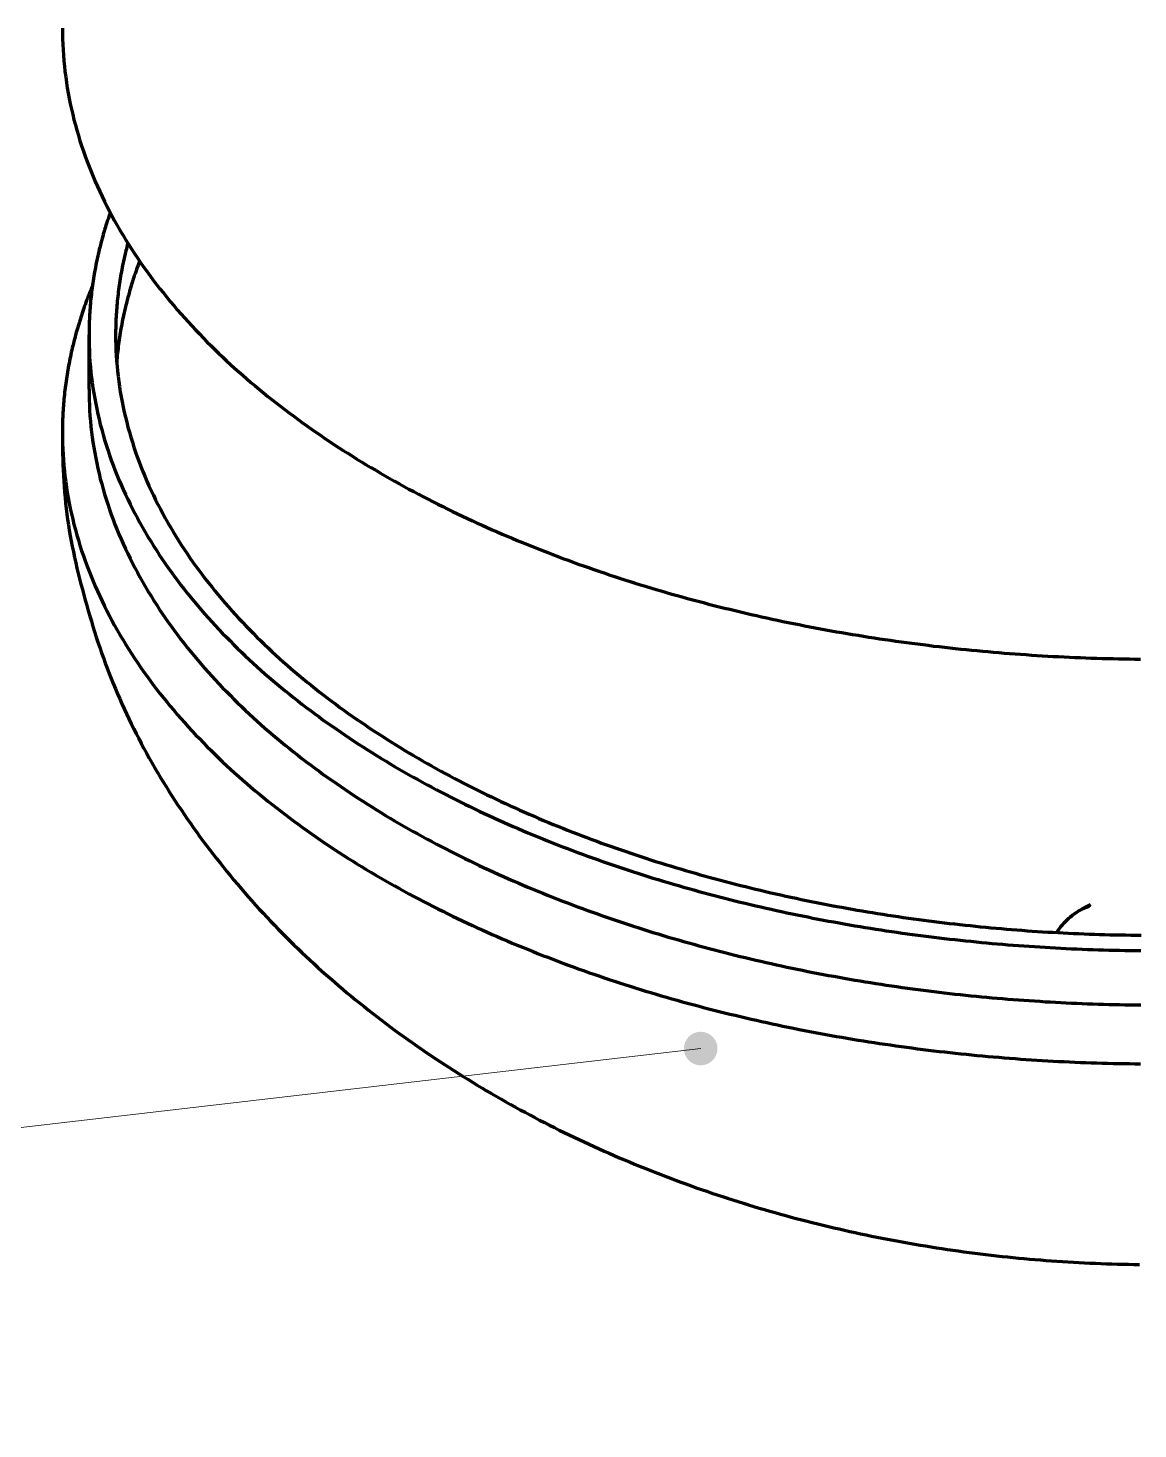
# Model space of a CAD drawing. Header units: millimetres. Extents: x 0 to 841, y 0 to 594.
# Drawn here: x 273.11 to 312.72, y 203.87 to 253.85 of the extents above; entities that cross this region are included whole.
import ezdxf

# ---------------------------------------------------------------- set-up
doc = ezdxf.new("R2010")
doc.units = ezdxf.units.MM
doc.layers.add('01-VISIBLE', color=7, linetype='CONTINUOUS', lineweight=70)
doc.layers.add('08-FINA', color=5, linetype='CONTINUOUS', lineweight=18)

msp = doc.modelspace()

# ---------------------------------------------------------------- hatches: boundary and pattern name
at = {"layer": '08-FINA'}
h = msp.add_hatch(color=7, dxfattribs=at)
h.dxf.hatch_style = 1
edge = h.paths.add_edge_path()
edge.add_arc((297.112, 217.44), 0.6, 0, 360)

# ---------------------------------------------------------------- linework, layer by layer
at = {"layer": '01-VISIBLE'}
msp.add_line((275.282, 240.963), (275.282, 242.903), dxfattribs=at)
for points in [[(274.332, 253.852), (274.333, 253.658), (274.338, 253.463), (274.345, 253.269), (274.355, 253.074), (274.368, 252.88), (274.384, 252.686), (274.403, 252.492), (274.425, 252.299), (274.449, 252.106), (274.477, 251.913), (274.507, 251.721), (274.54, 251.529), (274.576, 251.338), (274.614, 251.147), (274.656, 250.957), (274.7, 250.767), (274.746, 250.578), (274.796, 250.39), (274.848, 250.202), (274.902, 250.016), (274.959, 249.83), (275.019, 249.644), (275.081, 249.46), (275.146, 249.276), (275.213, 249.094), (275.282, 248.912), (275.354, 248.731), (275.428, 248.551), (275.505, 248.372), (275.583, 248.194), (275.664, 248.017), (275.747, 247.841), (275.833, 247.666), (275.92, 247.492), (276.009, 247.319), (276.101, 247.147), (276.195, 246.977), (276.29, 246.807), (276.387, 246.639), (276.487, 246.471), (276.588, 246.305), (276.691, 246.14), (276.796, 245.976), (276.902, 245.813), (277.011, 245.651), (277.121, 245.491), (277.232, 245.331), (277.346, 245.173), (277.46, 245.016), (277.577, 244.86), (277.695, 244.705), (277.814, 244.552), (277.935, 244.399), (278.058, 244.248), (278.182, 244.098), (278.307, 243.949), (278.433, 243.801), (278.561, 243.654), (278.69, 243.509), (278.821, 243.364), (278.953, 243.221), (279.086, 243.079), (279.22, 242.938), (279.355, 242.798), (279.492, 242.659), (279.629, 242.522), (279.768, 242.385), (279.908, 242.25), (280.049, 242.116), (280.191, 241.983), (280.334, 241.85), (280.478, 241.72), (280.623, 241.59), (280.769, 241.461), (280.916, 241.333), (281.063, 241.207), (281.212, 241.081), (281.362, 240.956), (281.512, 240.833), (281.663, 240.711), (281.816, 240.589), (281.969, 240.469), (282.122, 240.35), (282.277, 240.231), (282.432, 240.114), (282.588, 239.998), (282.745, 239.883), (282.903, 239.768), (283.061, 239.655), (283.22, 239.543), (283.38, 239.432), (283.54, 239.321), (283.701, 239.212), (283.863, 239.104), (284.025, 238.996), (284.188, 238.89), (284.352, 238.784), (284.516, 238.68), (284.68, 238.576), (284.846, 238.473), (285.012, 238.371), (285.178, 238.271), (285.345, 238.171), (285.513, 238.072), (285.681, 237.973), (285.849, 237.876), (286.018, 237.78), (286.188, 237.684), (286.358, 237.59), (286.529, 237.496), (286.7, 237.403), (286.871, 237.311), (287.043, 237.22), (287.216, 237.13), (287.388, 237.04), (287.562, 236.952), (287.735, 236.864), (287.91, 236.777), (288.084, 236.691), (288.259, 236.606), (288.434, 236.521), (288.61, 236.437), (288.786, 236.355), (288.963, 236.273), (289.14, 236.191), (289.317, 236.111), (289.494, 236.031), (289.672, 235.952), (289.851, 235.874), (290.029, 235.797), (290.208, 235.72), (290.387, 235.645), (290.567, 235.57), (290.747, 235.495), (290.927, 235.422), (291.108, 235.349), (291.289, 235.277), (291.47, 235.206), (291.651, 235.136), (291.833, 235.066), (292.015, 234.997), (292.197, 234.929), (292.38, 234.861), (292.562, 234.794), (292.745, 234.728), (292.929, 234.663), (293.112, 234.598), (293.296, 234.534), (293.48, 234.471), (293.665, 234.408), (293.849, 234.347), (294.034, 234.285), (294.219, 234.225), (294.404, 234.165), (294.59, 234.106), (294.775, 234.048), (294.961, 233.99), (295.147, 233.933), (295.333, 233.877), (295.52, 233.821), (295.707, 233.766), (295.894, 233.712), (296.081, 233.658), (296.268, 233.605), (296.455, 233.553), (296.643, 233.501), (296.831, 233.45), (297.019, 233.4), (297.207, 233.35), (297.395, 233.301), (297.584, 233.253), (297.773, 233.205), (297.961, 233.158), (298.15, 233.112), (298.34, 233.066), (298.529, 233.021), (298.718, 232.976), (298.908, 232.932), (299.098, 232.889), (299.288, 232.846), (299.478, 232.804), (299.668, 232.763), (299.858, 232.722), (300.049, 232.682), (300.239, 232.642), (300.43, 232.603), (300.621, 232.565), (300.812, 232.527), (301.003, 232.49), (301.194, 232.454), (301.385, 232.418), (301.577, 232.383), (301.768, 232.348), (301.96, 232.314), (302.152, 232.281), (302.343, 232.248), (302.535, 232.216), (302.727, 232.184), (302.919, 232.153), (303.112, 232.123), (303.304, 232.093), (303.496, 232.063), (303.689, 232.035), (303.882, 232.007), (304.074, 231.979), (304.267, 231.952), (304.46, 231.926), (304.653, 231.9), (304.846, 231.875), (305.039, 231.851), (305.232, 231.827), (305.425, 231.803), (305.618, 231.78), (305.812, 231.758), (306.005, 231.737), (306.199, 231.715), (306.392, 231.695), (306.586, 231.675), (306.78, 231.656), (306.973, 231.637), (307.167, 231.619), (307.361, 231.601), (307.555, 231.584), (307.749, 231.568), (307.943, 231.552), (308.137, 231.536), (308.331, 231.522), (308.525, 231.507), (308.719, 231.494), (308.913, 231.481), (309.107, 231.468), (309.302, 231.456), (309.496, 231.445), (309.69, 231.434), (309.885, 231.424), (310.079, 231.414), (310.273, 231.405), (310.468, 231.396), (310.662, 231.388), (310.857, 231.381), (311.051, 231.374), (311.246, 231.368), (311.44, 231.362), (311.635, 231.357), (311.83, 231.352), (312.024, 231.348), (312.219, 231.345), (312.413, 231.342), (312.608, 231.339), (312.803, 231.338)], [(276.039, 247.263), (276.012, 247.187), (275.986, 247.11), (275.961, 247.034), (275.935, 246.957), (275.911, 246.88), (275.886, 246.803), (275.862, 246.726), (275.839, 246.648), (275.816, 246.571), (275.793, 246.493), (275.771, 246.415), (275.75, 246.337), (275.729, 246.259), (275.708, 246.181), (275.688, 246.103), (275.668, 246.024), (275.649, 245.946), (275.63, 245.867), (275.612, 245.789), (275.594, 245.71), (275.576, 245.631), (275.56, 245.552), (275.543, 245.472), (275.527, 245.393), (275.512, 245.314), (275.497, 245.234), (275.482, 245.155), (275.468, 245.075), (275.455, 244.995), (275.442, 244.916), (275.429, 244.836), (275.417, 244.756), (275.406, 244.676), (275.395, 244.596), (275.385, 244.515), (275.375, 244.435), (275.365, 244.355), (275.356, 244.275), (275.348, 244.194), (275.34, 244.114), (275.332, 244.033), (275.325, 243.953), (275.319, 243.872), (275.313, 243.791), (275.308, 243.711), (275.303, 243.63), (275.298, 243.549), (275.294, 243.468), (275.291, 243.388), (275.288, 243.307), (275.286, 243.226), (275.284, 243.145), (275.283, 243.064), (275.282, 242.983), (275.282, 242.903)], [(276.668, 246.177), (276.647, 246.099), (276.627, 246.02), (276.607, 245.942), (276.588, 245.863), (276.569, 245.785), (276.551, 245.706), (276.533, 245.627), (276.516, 245.548), (276.499, 245.469), (276.483, 245.39), (276.467, 245.311), (276.452, 245.232), (276.437, 245.152), (276.423, 245.073), (276.409, 244.993), (276.396, 244.913), (276.383, 244.834), (276.371, 244.754), (276.359, 244.674), (276.348, 244.594), (276.337, 244.514), (276.327, 244.434), (276.317, 244.354), (276.308, 244.273), (276.299, 244.193), (276.291, 244.113), (276.283, 244.032), (276.276, 243.952), (276.27, 243.871), (276.264, 243.791), (276.258, 243.71), (276.253, 243.629), (276.249, 243.549), (276.245, 243.468), (276.241, 243.387), (276.238, 243.307), (276.236, 243.226), (276.234, 243.145), (276.233, 243.064), (276.232, 242.983), (276.232, 242.903)], [(277.088, 245.538), (277.06, 245.463), (277.032, 245.387), (277.004, 245.311), (276.977, 245.235), (276.951, 245.159), (276.924, 245.083), (276.899, 245.006), (276.873, 244.93), (276.849, 244.853), (276.824, 244.776), (276.8, 244.699), (276.777, 244.622), (276.754, 244.545), (276.732, 244.467), (276.71, 244.39), (276.688, 244.312), (276.667, 244.234), (276.646, 244.156), (276.626, 244.078), (276.607, 244), (276.587, 243.922), (276.569, 243.843), (276.55, 243.765), (276.533, 243.686), (276.516, 243.607), (276.499, 243.528), (276.483, 243.449), (276.467, 243.37), (276.452, 243.291), (276.437, 243.212), (276.423, 243.132), (276.409, 243.053), (276.396, 242.973), (276.383, 242.894), (276.371, 242.814), (276.359, 242.734), (276.348, 242.654), (276.337, 242.575), (276.327, 242.495), (276.317, 242.415), (276.308, 242.334), (276.299, 242.254), (276.291, 242.174), (276.284, 242.094), (276.276, 242.013), (276.27, 241.933)], [(275.403, 244.652), (275.372, 244.578), (275.342, 244.504), (275.312, 244.429), (275.283, 244.354), (275.254, 244.279), (275.225, 244.204), (275.197, 244.129), (275.169, 244.054), (275.142, 243.978), (275.115, 243.902), (275.089, 243.826), (275.063, 243.75), (275.037, 243.674), (275.012, 243.598), (274.987, 243.522), (274.963, 243.445), (274.939, 243.368), (274.915, 243.291), (274.892, 243.214), (274.869, 243.137), (274.847, 243.06), (274.825, 242.983), (274.804, 242.905), (274.783, 242.828), (274.763, 242.75), (274.743, 242.672), (274.723, 242.594), (274.704, 242.516), (274.686, 242.438), (274.667, 242.36), (274.65, 242.281), (274.633, 242.203), (274.616, 242.124), (274.6, 242.046), (274.584, 241.967), (274.568, 241.888), (274.553, 241.809), (274.539, 241.73), (274.525, 241.651), (274.512, 241.572), (274.499, 241.492), (274.486, 241.413), (274.474, 241.334), (274.463, 241.254), (274.452, 241.174), (274.441, 241.095), (274.431, 241.015), (274.421, 240.935), (274.412, 240.855), (274.403, 240.776), (274.395, 240.696), (274.388, 240.616), (274.38, 240.536), (274.374, 240.456), (274.368, 240.375), (274.362, 240.295), (274.357, 240.215), (274.352, 240.135), (274.348, 240.055), (274.344, 239.974), (274.341, 239.894), (274.338, 239.814), (274.336, 239.733), (274.334, 239.653), (274.333, 239.573), (274.332, 239.492), (274.332, 239.412)], [(275.282, 242.903), (275.283, 242.713), (275.288, 242.523), (275.295, 242.333), (275.305, 242.144), (275.317, 241.954), (275.333, 241.765), (275.351, 241.576), (275.373, 241.387), (275.396, 241.199), (275.423, 241.011), (275.453, 240.823), (275.485, 240.636), (275.52, 240.449), (275.557, 240.263), (275.598, 240.078), (275.641, 239.893), (275.686, 239.708), (275.734, 239.525), (275.785, 239.342), (275.838, 239.159), (275.894, 238.978), (275.952, 238.797), (276.013, 238.617), (276.076, 238.438), (276.141, 238.26), (276.209, 238.083), (276.279, 237.906), (276.351, 237.73), (276.426, 237.556), (276.503, 237.382), (276.582, 237.209), (276.663, 237.038), (276.746, 236.867), (276.831, 236.697), (276.919, 236.529), (277.008, 236.361), (277.099, 236.195), (277.192, 236.029), (277.287, 235.865), (277.384, 235.701), (277.483, 235.539), (277.583, 235.378), (277.686, 235.218), (277.79, 235.059), (277.895, 234.902), (278.003, 234.745), (278.112, 234.589), (278.222, 234.435), (278.334, 234.282), (278.448, 234.129), (278.563, 233.978), (278.679, 233.829), (278.798, 233.68), (278.917, 233.532), (279.038, 233.386), (279.16, 233.24), (279.283, 233.096), (279.408, 232.953), (279.534, 232.811), (279.662, 232.67), (279.79, 232.53), (279.92, 232.392), (280.051, 232.254), (280.183, 232.118), (280.316, 231.982), (280.45, 231.848), (280.586, 231.715), (280.722, 231.583), (280.86, 231.452), (280.998, 231.322), (281.138, 231.193), (281.278, 231.065), (281.42, 230.939), (281.562, 230.813), (281.705, 230.688), (281.849, 230.565), (281.994, 230.442), (282.14, 230.321), (282.287, 230.201), (282.435, 230.081), (282.583, 229.963), (282.733, 229.845), (282.883, 229.729), (283.033, 229.613), (283.185, 229.499), (283.337, 229.386), (283.49, 229.273), (283.644, 229.162), (283.798, 229.051), (283.954, 228.942), (284.109, 228.833), (284.266, 228.726), (284.423, 228.619), (284.581, 228.513), (284.739, 228.408), (284.898, 228.305), (285.057, 228.202), (285.218, 228.1), (285.378, 227.998), (285.54, 227.898), (285.701, 227.799), (285.864, 227.701), (286.027, 227.603), (286.19, 227.506), (286.354, 227.411), (286.519, 227.316), (286.684, 227.222), (286.849, 227.129), (287.015, 227.036), (287.182, 226.945), (287.348, 226.854), (287.516, 226.764), (287.683, 226.675), (287.852, 226.587), (288.02, 226.5), (288.189, 226.414), (288.359, 226.328), (288.529, 226.243), (288.699, 226.159), (288.87, 226.076), (289.041, 225.994), (289.212, 225.912), (289.384, 225.831), (289.556, 225.751), (289.729, 225.672), (289.902, 225.593), (290.075, 225.516), (290.249, 225.439), (290.423, 225.363), (290.597, 225.287), (290.771, 225.212), (290.946, 225.139), (291.122, 225.065), (291.297, 224.993), (291.473, 224.921), (291.649, 224.85), (291.825, 224.78), (292.002, 224.711), (292.179, 224.642), (292.356, 224.574), (292.534, 224.507), (292.712, 224.44), (292.89, 224.374), (293.068, 224.309), (293.247, 224.244), (293.426, 224.181), (293.605, 224.117), (293.784, 224.055), (293.964, 223.993), (294.144, 223.932), (294.324, 223.872), (294.504, 223.812), (294.684, 223.753), (294.865, 223.695), (295.046, 223.638), (295.227, 223.581), (295.409, 223.524), (295.59, 223.469), (295.772, 223.414), (295.954, 223.359), (296.136, 223.306), (296.318, 223.253), (296.501, 223.201), (296.684, 223.149), (296.867, 223.098), (297.05, 223.047), (297.233, 222.998), (297.416, 222.949), (297.6, 222.9), (297.784, 222.852), (297.968, 222.805), (298.152, 222.758), (298.336, 222.713), (298.52, 222.667), (298.705, 222.622), (298.89, 222.578), (299.074, 222.535), (299.259, 222.492), (299.445, 222.45), (299.63, 222.408), (299.815, 222.367), (300.001, 222.327), (300.186, 222.287), (300.372, 222.248), (300.558, 222.209), (300.744, 222.171), (300.93, 222.134), (301.117, 222.097), (301.303, 222.061), (301.49, 222.026), (301.676, 221.991), (301.863, 221.956), (302.05, 221.922), (302.237, 221.889), (302.424, 221.857), (302.611, 221.824), (302.798, 221.793), (302.986, 221.762), (303.173, 221.732), (303.361, 221.702), (303.548, 221.673), (303.736, 221.645), (303.924, 221.617), (304.112, 221.589), (304.3, 221.562), (304.488, 221.536), (304.676, 221.51), (304.864, 221.485), (305.052, 221.461), (305.241, 221.437), (305.429, 221.413), (305.618, 221.391), (305.806, 221.368), (305.995, 221.347), (306.184, 221.326), (306.372, 221.305), (306.561, 221.285), (306.75, 221.266), (306.939, 221.247), (307.128, 221.228), (307.317, 221.211), (307.506, 221.193), (307.695, 221.177), (307.885, 221.161), (308.074, 221.145), (308.263, 221.13), (308.453, 221.116), (308.642, 221.102), (308.831, 221.089), (309.021, 221.076), (309.21, 221.064), (309.4, 221.052), (309.589, 221.041), (309.779, 221.03), (309.969, 221.02), (310.158, 221.011), (310.348, 221.002), (310.538, 220.994), (310.727, 220.986), (310.917, 220.979), (311.107, 220.972), (311.297, 220.966), (311.486, 220.96), (311.676, 220.955), (311.866, 220.951), (312.056, 220.947), (312.246, 220.943), (312.436, 220.941), (312.626, 220.938), (312.815, 220.936)], [(276.232, 242.903), (276.233, 242.717), (276.237, 242.532), (276.244, 242.347), (276.254, 242.162), (276.266, 241.978), (276.282, 241.793), (276.3, 241.609), (276.32, 241.425), (276.344, 241.241), (276.37, 241.058), (276.398, 240.875), (276.43, 240.693), (276.464, 240.511), (276.501, 240.329), (276.54, 240.148), (276.582, 239.968), (276.626, 239.788), (276.673, 239.609), (276.722, 239.431), (276.774, 239.253), (276.829, 239.076), (276.885, 238.9), (276.945, 238.724), (277.006, 238.55), (277.07, 238.376), (277.136, 238.203), (277.204, 238.031), (277.275, 237.86), (277.348, 237.689), (277.422, 237.52), (277.499, 237.352), (277.578, 237.184), (277.66, 237.018), (277.743, 236.852), (277.828, 236.688), (277.915, 236.525), (278.004, 236.362), (278.095, 236.201), (278.187, 236.041), (278.282, 235.881), (278.378, 235.723), (278.476, 235.566), (278.576, 235.41), (278.677, 235.255), (278.78, 235.101), (278.885, 234.949), (278.991, 234.797), (279.099, 234.646), (279.208, 234.497), (279.319, 234.349), (279.431, 234.201), (279.545, 234.055), (279.66, 233.91), (279.776, 233.766), (279.894, 233.623), (280.013, 233.482), (280.133, 233.341), (280.255, 233.201), (280.378, 233.063), (280.502, 232.926), (280.628, 232.789), (280.754, 232.654), (280.882, 232.52), (281.01, 232.387), (281.14, 232.255), (281.271, 232.124), (281.403, 231.994), (281.536, 231.866), (281.67, 231.738), (281.805, 231.611), (281.941, 231.486), (282.078, 231.361), (282.216, 231.237), (282.355, 231.115), (282.495, 230.993), (282.635, 230.873), (282.777, 230.754), (282.919, 230.635), (283.062, 230.518), (283.206, 230.401), (283.351, 230.286), (283.497, 230.171), (283.643, 230.058), (283.79, 229.945), (283.938, 229.834), (284.086, 229.723), (284.235, 229.614), (284.385, 229.505), (284.536, 229.397), (284.687, 229.29), (284.839, 229.184), (284.991, 229.08), (285.145, 228.976), (285.298, 228.872), (285.453, 228.77), (285.608, 228.669), (285.763, 228.569), (285.92, 228.469), (286.076, 228.371), (286.234, 228.273), (286.391, 228.176), (286.55, 228.08), (286.709, 227.985), (286.868, 227.891), (287.028, 227.797), (287.188, 227.705), (287.349, 227.613), (287.51, 227.522), (287.672, 227.432), (287.834, 227.343), (287.997, 227.255), (288.16, 227.167), (288.324, 227.081), (288.488, 226.995), (288.652, 226.91), (288.817, 226.825), (288.982, 226.742), (289.148, 226.659), (289.314, 226.577), (289.481, 226.496), (289.647, 226.416), (289.814, 226.336), (289.982, 226.257), (290.15, 226.179), (290.318, 226.102), (290.487, 226.026), (290.656, 225.95), (290.825, 225.875), (290.995, 225.8), (291.164, 225.727), (291.335, 225.654), (291.505, 225.582), (291.676, 225.511), (291.847, 225.44), (292.019, 225.37), (292.19, 225.301), (292.362, 225.233), (292.535, 225.165), (292.707, 225.098), (292.88, 225.031), (293.053, 224.966), (293.227, 224.901), (293.4, 224.837), (293.574, 224.773), (293.748, 224.71), (293.923, 224.648), (294.097, 224.586), (294.272, 224.526), (294.447, 224.465), (294.623, 224.406), (294.798, 224.347), (294.974, 224.289), (295.15, 224.232), (295.326, 224.175), (295.503, 224.119), (295.679, 224.063), (295.856, 224.008), (296.033, 223.954), (296.21, 223.9), (296.388, 223.847), (296.565, 223.795), (296.743, 223.743), (296.921, 223.692), (297.099, 223.642), (297.278, 223.592), (297.456, 223.543), (297.635, 223.495), (297.814, 223.447), (297.993, 223.399), (298.172, 223.353), (298.351, 223.307), (298.531, 223.261), (298.71, 223.217), (298.89, 223.172), (299.07, 223.129), (299.25, 223.086), (299.43, 223.043), (299.611, 223.002), (299.791, 222.961), (299.972, 222.92), (300.153, 222.88), (300.334, 222.841), (300.515, 222.802), (300.696, 222.764), (300.877, 222.726), (301.058, 222.689), (301.24, 222.653), (301.422, 222.617), (301.603, 222.581), (301.785, 222.547), (301.967, 222.513), (302.149, 222.479), (302.331, 222.446), (302.514, 222.414), (302.696, 222.382), (302.879, 222.351), (303.061, 222.32), (303.244, 222.29), (303.427, 222.26), (303.61, 222.231), (303.793, 222.203), (303.976, 222.175), (304.159, 222.148), (304.342, 222.121), (304.525, 222.095), (304.709, 222.07), (304.892, 222.045), (305.076, 222.02), (305.259, 221.996), (305.443, 221.973), (305.627, 221.95), (305.81, 221.928), (305.994, 221.906), (306.178, 221.885), (306.362, 221.864), (306.546, 221.844), (306.73, 221.825), (306.915, 221.806), (307.099, 221.787), (307.283, 221.77), (307.467, 221.752), (307.652, 221.735), (307.836, 221.719), (308.021, 221.704), (308.205, 221.688), (308.39, 221.674), (308.574, 221.66), (308.759, 221.646), (308.944, 221.633), (309.128, 221.621), (309.313, 221.609), (309.498, 221.598), (309.683, 221.587), (309.868, 221.577), (310.053, 221.567), (310.237, 221.558), (310.422, 221.549), (310.607, 221.541), (310.792, 221.533), (310.977, 221.526), (311.162, 221.52), (311.347, 221.514), (311.533, 221.508), (311.718, 221.503), (311.903, 221.499), (312.088, 221.495), (312.273, 221.492), (312.458, 221.489), (312.643, 221.487), (312.828, 221.485)], [(275.282, 240.963), (275.283, 240.774), (275.288, 240.584), (275.295, 240.394), (275.305, 240.204), (275.317, 240.015), (275.333, 239.826), (275.351, 239.637), (275.373, 239.448), (275.396, 239.26), (275.423, 239.072), (275.453, 238.884), (275.485, 238.697), (275.52, 238.51), (275.557, 238.324), (275.598, 238.139), (275.641, 237.954), (275.686, 237.769), (275.734, 237.586), (275.785, 237.403), (275.838, 237.22), (275.894, 237.039), (275.952, 236.858), (276.013, 236.678), (276.076, 236.499), (276.141, 236.321), (276.209, 236.143), (276.279, 235.967), (276.351, 235.791), (276.426, 235.617), (276.503, 235.443), (276.582, 235.27), (276.663, 235.099), (276.746, 234.928), (276.831, 234.758), (276.919, 234.59), (277.008, 234.422), (277.099, 234.255), (277.192, 234.09), (277.287, 233.926), (277.384, 233.762), (277.483, 233.6), (277.583, 233.439), (277.686, 233.279), (277.79, 233.12), (277.895, 232.962), (278.003, 232.806), (278.112, 232.65), (278.222, 232.496), (278.334, 232.342), (278.448, 232.19), (278.563, 232.039), (278.679, 231.889), (278.798, 231.741), (278.917, 231.593), (279.038, 231.447), (279.16, 231.301), (279.283, 231.157), (279.408, 231.014), (279.534, 230.872), (279.662, 230.731), (279.79, 230.591), (279.92, 230.453), (280.051, 230.315), (280.183, 230.179), (280.316, 230.043), (280.45, 229.909), (280.586, 229.776), (280.722, 229.644), (280.86, 229.513), (280.998, 229.383), (281.138, 229.254), (281.278, 229.126), (281.42, 229), (281.562, 228.874), (281.705, 228.749), (281.849, 228.626), (281.994, 228.503), (282.14, 228.382), (282.287, 228.261), (282.435, 228.142), (282.583, 228.023), (282.733, 227.906), (282.883, 227.79), (283.033, 227.674), (283.185, 227.56), (283.337, 227.446), (283.49, 227.334), (283.644, 227.223), (283.798, 227.112), (283.954, 227.003), (284.109, 226.894), (284.266, 226.786), (284.423, 226.68), (284.581, 226.574), (284.739, 226.469), (284.898, 226.365), (285.057, 226.262), (285.218, 226.16), (285.378, 226.059), (285.54, 225.959), (285.701, 225.86), (285.864, 225.761), (286.027, 225.664), (286.19, 225.567), (286.354, 225.471), (286.519, 225.377), (286.684, 225.282), (286.849, 225.189), (287.015, 225.097), (287.182, 225.006), (287.348, 224.915), (287.516, 224.825), (287.683, 224.736), (287.852, 224.648), (288.02, 224.561), (288.189, 224.474), (288.359, 224.389), (288.529, 224.304), (288.699, 224.22), (288.87, 224.137), (289.041, 224.054), (289.212, 223.973), (289.384, 223.892), (289.556, 223.812), (289.729, 223.733), (289.902, 223.654), (290.075, 223.576), (290.249, 223.5), (290.423, 223.423), (290.597, 223.348), (290.771, 223.273), (290.946, 223.199), (291.122, 223.126), (291.297, 223.054), (291.473, 222.982), (291.649, 222.911), (291.825, 222.841), (292.002, 222.771), (292.179, 222.703), (292.356, 222.635), (292.534, 222.567), (292.712, 222.501), (292.89, 222.435), (293.068, 222.37), (293.247, 222.305), (293.426, 222.241), (293.605, 222.178), (293.784, 222.116), (293.964, 222.054), (294.144, 221.993), (294.324, 221.933), (294.504, 221.873), (294.684, 221.814), (294.865, 221.756), (295.046, 221.698), (295.227, 221.641), (295.409, 221.585), (295.59, 221.53), (295.772, 221.475), (295.954, 221.42), (296.136, 221.367), (296.318, 221.314), (296.501, 221.261), (296.684, 221.21), (296.867, 221.159), (297.05, 221.108), (297.233, 221.058), (297.416, 221.009), (297.6, 220.961), (297.784, 220.913), (297.968, 220.866), (298.152, 220.819), (298.336, 220.773), (298.52, 220.728), (298.705, 220.683), (298.89, 220.639), (299.074, 220.596), (299.259, 220.553), (299.445, 220.511), (299.63, 220.469), (299.815, 220.428), (300.001, 220.388), (300.186, 220.348), (300.372, 220.309), (300.558, 220.27), (300.744, 220.232), (300.93, 220.195), (301.117, 220.158), (301.303, 220.122), (301.49, 220.086), (301.676, 220.051), (301.863, 220.017), (302.05, 219.983), (302.237, 219.95), (302.424, 219.917), (302.611, 219.885), (302.798, 219.854), (302.986, 219.823), (303.173, 219.793), (303.361, 219.763), (303.548, 219.734), (303.736, 219.705), (303.924, 219.677), (304.112, 219.65), (304.3, 219.623), (304.488, 219.597), (304.676, 219.571), (304.864, 219.546), (305.052, 219.522), (305.241, 219.498), (305.429, 219.474), (305.618, 219.451), (305.806, 219.429), (305.995, 219.408), (306.184, 219.386), (306.372, 219.366), (306.561, 219.346), (306.75, 219.326), (306.939, 219.308), (307.128, 219.289), (307.317, 219.271), (307.506, 219.254), (307.695, 219.238), (307.885, 219.222), (308.074, 219.206), (308.263, 219.191), (308.453, 219.177), (308.642, 219.163), (308.831, 219.149), (309.021, 219.137), (309.21, 219.125), (309.4, 219.113), (309.589, 219.102), (309.779, 219.091), (309.969, 219.081), (310.158, 219.072), (310.348, 219.063), (310.538, 219.055), (310.727, 219.047), (310.917, 219.04), (311.107, 219.033), (311.297, 219.027), (311.486, 219.021), (311.676, 219.016), (311.866, 219.012), (312.056, 219.008), (312.246, 219.004), (312.436, 219.001), (312.626, 218.999), (312.815, 218.997)], [(274.332, 239.412), (274.333, 239.217), (274.338, 239.023), (274.345, 238.828), (274.355, 238.634), (274.368, 238.44), (274.384, 238.246), (274.403, 238.052), (274.425, 237.859), (274.449, 237.666), (274.477, 237.473), (274.507, 237.281), (274.54, 237.089), (274.576, 236.898), (274.614, 236.707), (274.656, 236.517), (274.7, 236.327), (274.746, 236.138), (274.796, 235.95), (274.848, 235.762), (274.902, 235.576), (274.959, 235.389), (275.019, 235.204), (275.081, 235.02), (275.146, 234.836), (275.213, 234.653), (275.282, 234.472), (275.354, 234.291), (275.428, 234.111), (275.505, 233.932), (275.583, 233.754), (275.664, 233.577), (275.747, 233.401), (275.833, 233.226), (275.92, 233.052), (276.009, 232.879), (276.101, 232.707), (276.195, 232.537), (276.29, 232.367), (276.387, 232.199), (276.487, 232.031), (276.588, 231.865), (276.691, 231.7), (276.796, 231.536), (276.902, 231.373), (277.011, 231.211), (277.121, 231.051), (277.232, 230.891), (277.346, 230.733), (277.46, 230.576), (277.577, 230.42), (277.695, 230.265), (277.814, 230.112), (277.935, 229.959), (278.058, 229.808), (278.182, 229.658), (278.307, 229.509), (278.433, 229.361), (278.561, 229.214), (278.69, 229.068), (278.821, 228.924), (278.953, 228.781), (279.086, 228.639), (279.22, 228.498), (279.355, 228.358), (279.492, 228.219), (279.629, 228.082), (279.768, 227.945), (279.908, 227.81), (280.049, 227.676), (280.191, 227.542), (280.334, 227.41), (280.478, 227.279), (280.623, 227.149), (280.769, 227.021), (280.916, 226.893), (281.063, 226.766), (281.212, 226.641), (281.362, 226.516), (281.512, 226.393), (281.663, 226.27), (281.816, 226.149), (281.969, 226.029), (282.122, 225.909), (282.277, 225.791), (282.432, 225.674), (282.588, 225.558), (282.745, 225.442), (282.903, 225.328), (283.061, 225.215), (283.22, 225.103), (283.38, 224.991), (283.54, 224.881), (283.701, 224.772), (283.863, 224.663), (284.025, 224.556), (284.188, 224.45), (284.352, 224.344), (284.516, 224.239), (284.68, 224.136), (284.846, 224.033), (285.012, 223.931), (285.178, 223.83), (285.345, 223.73), (285.513, 223.631), (285.681, 223.533), (285.849, 223.436), (286.018, 223.34), (286.188, 223.244), (286.358, 223.15), (286.529, 223.056), (286.7, 222.963), (286.871, 222.871), (287.043, 222.78), (287.216, 222.689), (287.388, 222.6), (287.562, 222.511), (287.735, 222.424), (287.91, 222.337), (288.084, 222.251), (288.259, 222.165), (288.434, 222.081), (288.61, 221.997), (288.786, 221.914), (288.963, 221.832), (289.14, 221.751), (289.317, 221.671), (289.494, 221.591), (289.672, 221.512), (289.851, 221.434), (290.029, 221.357), (290.208, 221.28), (290.387, 221.204), (290.567, 221.129), (290.747, 221.055), (290.927, 220.982), (291.108, 220.909), (291.289, 220.837), (291.47, 220.766), (291.651, 220.695), (291.833, 220.626), (292.015, 220.557), (292.197, 220.488), (292.38, 220.421), (292.562, 220.354), (292.745, 220.288), (292.929, 220.223), (293.112, 220.158), (293.296, 220.094), (293.48, 220.031), (293.665, 219.968), (293.849, 219.906), (294.034, 219.845), (294.219, 219.785), (294.404, 219.725), (294.59, 219.666), (294.775, 219.608), (294.961, 219.55), (295.147, 219.493), (295.333, 219.437), (295.52, 219.381), (295.707, 219.326), (295.894, 219.272), (296.081, 219.218), (296.268, 219.165), (296.455, 219.113), (296.643, 219.061), (296.831, 219.01), (297.019, 218.96), (297.207, 218.91), (297.395, 218.861), (297.584, 218.813), (297.773, 218.765), (297.961, 218.718), (298.15, 218.671), (298.34, 218.626), (298.529, 218.58), (298.718, 218.536), (298.908, 218.492), (299.098, 218.449), (299.288, 218.406), (299.478, 218.364), (299.668, 218.323), (299.858, 218.282), (300.049, 218.242), (300.239, 218.202), (300.43, 218.163), (300.621, 218.125), (300.812, 218.087), (301.003, 218.05), (301.194, 218.014), (301.385, 217.978), (301.577, 217.943), (301.768, 217.908), (301.96, 217.874), (302.152, 217.841), (302.343, 217.808), (302.535, 217.775), (302.727, 217.744), (302.919, 217.713), (303.112, 217.682), (303.304, 217.652), (303.496, 217.623), (303.689, 217.595), (303.882, 217.567), (304.074, 217.539), (304.267, 217.512), (304.46, 217.486), (304.653, 217.46), (304.846, 217.435), (305.039, 217.41), (305.232, 217.386), (305.425, 217.363), (305.618, 217.34), (305.812, 217.318), (306.005, 217.296), (306.199, 217.275), (306.392, 217.255), (306.586, 217.235), (306.78, 217.216), (306.973, 217.197), (307.167, 217.179), (307.361, 217.161), (307.555, 217.144), (307.749, 217.127), (307.943, 217.111), (308.137, 217.096), (308.331, 217.081), (308.525, 217.067), (308.719, 217.054), (308.913, 217.04), (309.107, 217.028), (309.302, 217.016), (309.496, 217.005), (309.69, 216.994), (309.885, 216.984), (310.079, 216.974), (310.273, 216.965), (310.468, 216.956), (310.662, 216.948), (310.857, 216.941), (311.051, 216.934), (311.246, 216.928), (311.44, 216.922), (311.635, 216.917), (311.83, 216.912), (312.024, 216.908), (312.219, 216.905), (312.413, 216.902), (312.608, 216.899), (312.803, 216.898)], [(274.333, 239.26), (274.334, 239.064), (274.337, 238.867), (274.34, 238.671), (274.345, 238.474), (274.351, 238.278), (274.359, 238.081), (274.369, 237.885), (274.38, 237.688), (274.394, 237.492), (274.41, 237.296), (274.428, 237.101), (274.448, 236.905), (274.469, 236.71), (274.493, 236.514), (274.52, 236.32), (274.548, 236.125), (274.579, 235.931), (274.611, 235.737), (274.646, 235.543), (274.684, 235.35), (274.723, 235.158), (274.764, 234.966), (274.807, 234.774), (274.852, 234.582), (274.899, 234.391), (274.946, 234.2), (274.995, 234.01), (275.045, 233.82), (275.096, 233.63), (275.148, 233.44), (275.201, 233.251), (275.255, 233.062), (275.31, 232.873), (275.366, 232.685), (275.423, 232.497), (275.481, 232.309), (275.541, 232.121), (275.602, 231.935), (275.664, 231.748), (275.729, 231.562), (275.794, 231.377), (275.862, 231.192), (275.931, 231.008), (276.002, 230.825), (276.075, 230.642), (276.149, 230.46), (276.223, 230.278), (276.298, 230.097), (276.377, 229.916), (276.456, 229.736), (276.537, 229.557), (276.62, 229.379), (276.704, 229.201), (276.79, 229.024), (276.877, 228.848), (276.966, 228.672), (277.056, 228.498), (277.147, 228.324), (277.24, 228.15), (277.334, 227.978), (277.43, 227.806), (277.527, 227.635), (277.625, 227.465), (277.724, 227.295), (277.825, 227.126), (277.927, 226.958), (278.031, 226.791), (278.135, 226.624), (278.241, 226.459), (278.348, 226.294), (278.456, 226.129), (278.565, 225.966), (278.675, 225.803), (278.786, 225.641), (278.899, 225.48), (279.012, 225.319), (279.127, 225.159), (279.242, 225), (279.359, 224.842), (279.477, 224.684), (279.595, 224.528), (279.715, 224.372), (279.836, 224.216), (279.957, 224.062), (280.08, 223.908), (280.204, 223.755), (280.328, 223.603), (280.454, 223.452), (280.581, 223.302), (280.708, 223.152), (280.837, 223.003), (280.966, 222.856), (281.097, 222.708), (281.228, 222.562), (281.36, 222.417), (281.494, 222.272), (281.628, 222.128), (281.763, 221.986), (281.899, 221.843), (282.036, 221.702), (282.173, 221.562), (282.312, 221.423), (282.452, 221.284), (282.592, 221.146), (282.733, 221.009), (282.875, 220.873), (283.018, 220.738), (283.161, 220.604), (283.306, 220.471), (283.451, 220.338), (283.597, 220.206), (283.744, 220.076), (283.891, 219.946), (284.04, 219.817), (284.189, 219.688), (284.339, 219.561), (284.489, 219.434), (284.64, 219.309), (284.792, 219.184), (284.945, 219.06), (285.098, 218.937), (285.252, 218.815), (285.407, 218.694), (285.562, 218.573), (285.718, 218.453), (285.875, 218.335), (286.032, 218.217), (286.19, 218.1), (286.349, 217.983), (286.508, 217.868), (286.668, 217.754), (286.828, 217.64), (286.989, 217.527), (287.151, 217.415), (287.313, 217.304), (287.476, 217.194), (287.639, 217.084), (287.803, 216.976), (287.968, 216.868), (288.133, 216.761), (288.298, 216.655), (288.464, 216.55), (288.631, 216.445), (288.798, 216.342), (288.966, 216.239), (289.134, 216.137), (289.303, 216.036), (289.472, 215.936), (289.641, 215.837), (289.812, 215.738), (289.982, 215.641), (290.153, 215.544), (290.325, 215.448), (290.497, 215.353), (290.67, 215.259), (290.843, 215.165), (291.016, 215.072), (291.19, 214.981), (291.364, 214.89), (291.539, 214.8), (291.714, 214.71), (291.89, 214.622), (292.066, 214.534), (292.242, 214.447), (292.419, 214.361), (292.596, 214.276), (292.774, 214.192), (292.952, 214.108), (293.13, 214.025), (293.309, 213.944), (293.488, 213.862), (293.667, 213.782), (293.847, 213.703), (294.027, 213.624), (294.208, 213.546), (294.389, 213.469), (294.57, 213.393), (294.752, 213.318), (294.934, 213.243), (295.116, 213.17), (295.298, 213.097), (295.481, 213.024), (295.665, 212.953), (295.848, 212.883), (296.032, 212.813), (296.216, 212.744), (296.401, 212.676), (296.585, 212.609), (296.77, 212.542), (296.956, 212.476), (297.141, 212.412), (297.327, 212.347), (297.513, 212.284), (297.7, 212.222), (297.886, 212.16), (298.073, 212.099), (298.26, 212.039), (298.448, 211.98), (298.636, 211.921), (298.824, 211.863), (299.012, 211.806), (299.2, 211.75), (299.389, 211.695), (299.578, 211.64), (299.767, 211.586), (299.956, 211.533), (300.146, 211.481), (300.335, 211.43), (300.525, 211.379), (300.716, 211.329), (300.906, 211.28), (301.096, 211.232), (301.287, 211.184), (301.478, 211.137), (301.669, 211.091), (301.861, 211.046), (302.052, 211.002), (302.244, 210.958), (302.436, 210.915), (302.628, 210.873), (302.82, 210.832), (303.012, 210.791), (303.205, 210.751), (303.398, 210.712), (303.591, 210.674), (303.784, 210.637), (303.977, 210.6), (304.17, 210.564), (304.363, 210.529), (304.557, 210.494), (304.751, 210.461), (304.945, 210.428), (305.139, 210.396), (305.333, 210.364), (305.527, 210.334), (305.721, 210.304), (305.916, 210.275), (306.11, 210.246), (306.305, 210.219), (306.5, 210.192), (306.695, 210.166), (306.89, 210.141), (307.085, 210.116), (307.28, 210.093), (307.475, 210.07), (307.67, 210.048), (307.866, 210.026), (308.061, 210.005), (308.257, 209.986), (308.453, 209.966), (308.648, 209.948), (308.844, 209.93), (309.04, 209.914), (309.236, 209.897), (309.432, 209.882), (309.628, 209.867), (309.824, 209.854), (310.02, 209.84), (310.217, 209.828), (310.413, 209.817), (310.609, 209.806), (310.806, 209.796), (311.002, 209.786), (311.198, 209.778), (311.395, 209.77), (311.591, 209.763), (311.788, 209.757), (311.984, 209.751), (312.181, 209.746), (312.378, 209.742), (312.574, 209.739), (312.771, 209.736)], [(311.027, 222.576), (310.953, 222.542), (310.88, 222.505), (310.807, 222.467), (310.734, 222.431), (310.737, 222.426), (310.814, 222.459), (310.886, 222.49), (310.963, 222.524), (311.002, 222.539), (310.934, 222.506), (310.857, 222.471), (310.772, 222.432), (310.706, 222.401), (310.634, 222.367), (310.565, 222.324), (310.497, 222.278), (310.43, 222.231), (310.365, 222.182), (310.301, 222.131), (310.238, 222.078), (310.178, 222.023), (310.119, 221.966), (310.062, 221.907), (310.008, 221.845), (309.956, 221.782), (309.907, 221.717), (309.861, 221.649), (309.818, 221.579)], [(309.829, 221.579), (309.872, 221.65), (309.918, 221.719), (309.968, 221.786), (310.02, 221.851), (310.075, 221.914), (310.133, 221.974), (310.193, 222.032), (310.254, 222.088), (310.318, 222.142), (310.384, 222.194), (310.45, 222.244), (310.519, 222.292), (310.588, 222.337), (310.659, 222.382), (310.731, 222.424), (310.804, 222.465), (310.877, 222.504), (310.952, 222.541), (311.027, 222.576)]]:
    msp.add_lwpolyline(points, dxfattribs=at)
at = {"layer": '08-FINA'}
msp.add_line((51.47, 188.896), (297.112, 217.44), dxfattribs=at)

doc.saveas('drawing.dxf')
